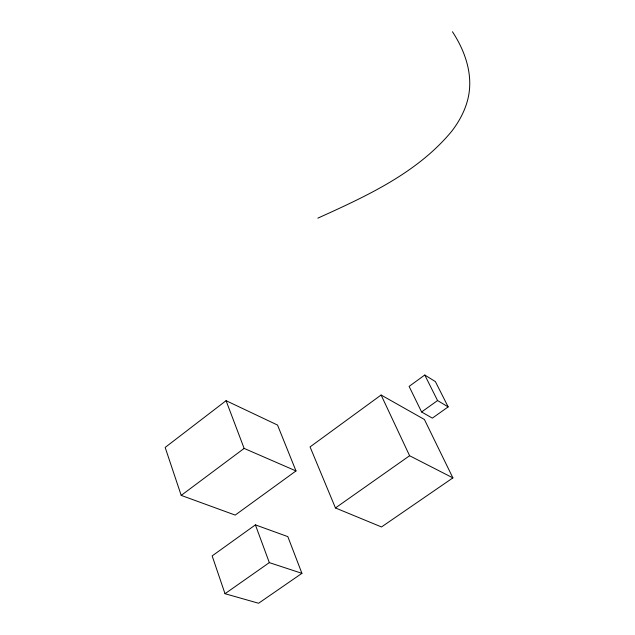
<?xml version="1.0" encoding="UTF-8"?>
<svg xmlns="http://www.w3.org/2000/svg" width="635" height="635" viewBox="0 0 635 635"><rect width="100%" height="100%" fill="white"/><g stroke="black" fill="none" stroke-linecap="round" stroke-linejoin="round"><path stroke-width="0.95" d="M226.068 400.685L165.163 447.437L181.205 495.395L235.196 515.088L295.997 470.94L277.519 425.053L226.068 400.685L244.134 448.405L295.997 470.94M181.205 495.395L244.134 448.405M381.103 395.01L310.063 446.913L335.447 507.952L381.5 526.963L452.89 477.885L424.418 419.497L381.103 395.01L409.599 455.732L452.89 477.885M424.775 375.015L409.115 386.397L421.592 411.972L432.356 418.132L448.159 406.892L435.388 381.595L424.775 375.015L437.555 400.55L448.159 406.892M255.397 524.875L212.153 555.911L225.012 593.709L258.596 603.25L301.927 573.341L287.822 536.623L255.397 524.875L269.327 562.626L301.927 573.341M421.592 411.972L437.555 400.55M335.447 507.952L409.599 455.732M225.012 593.709L269.327 562.626M317.817 218.162C366.236 196.255 417.29 173.045 451.826 131.112A90.361 61.531 -31.7 0 0 468.487 96.298C473.019 73.589 464.844 50.609 452.453 31.75"/></g></svg>
